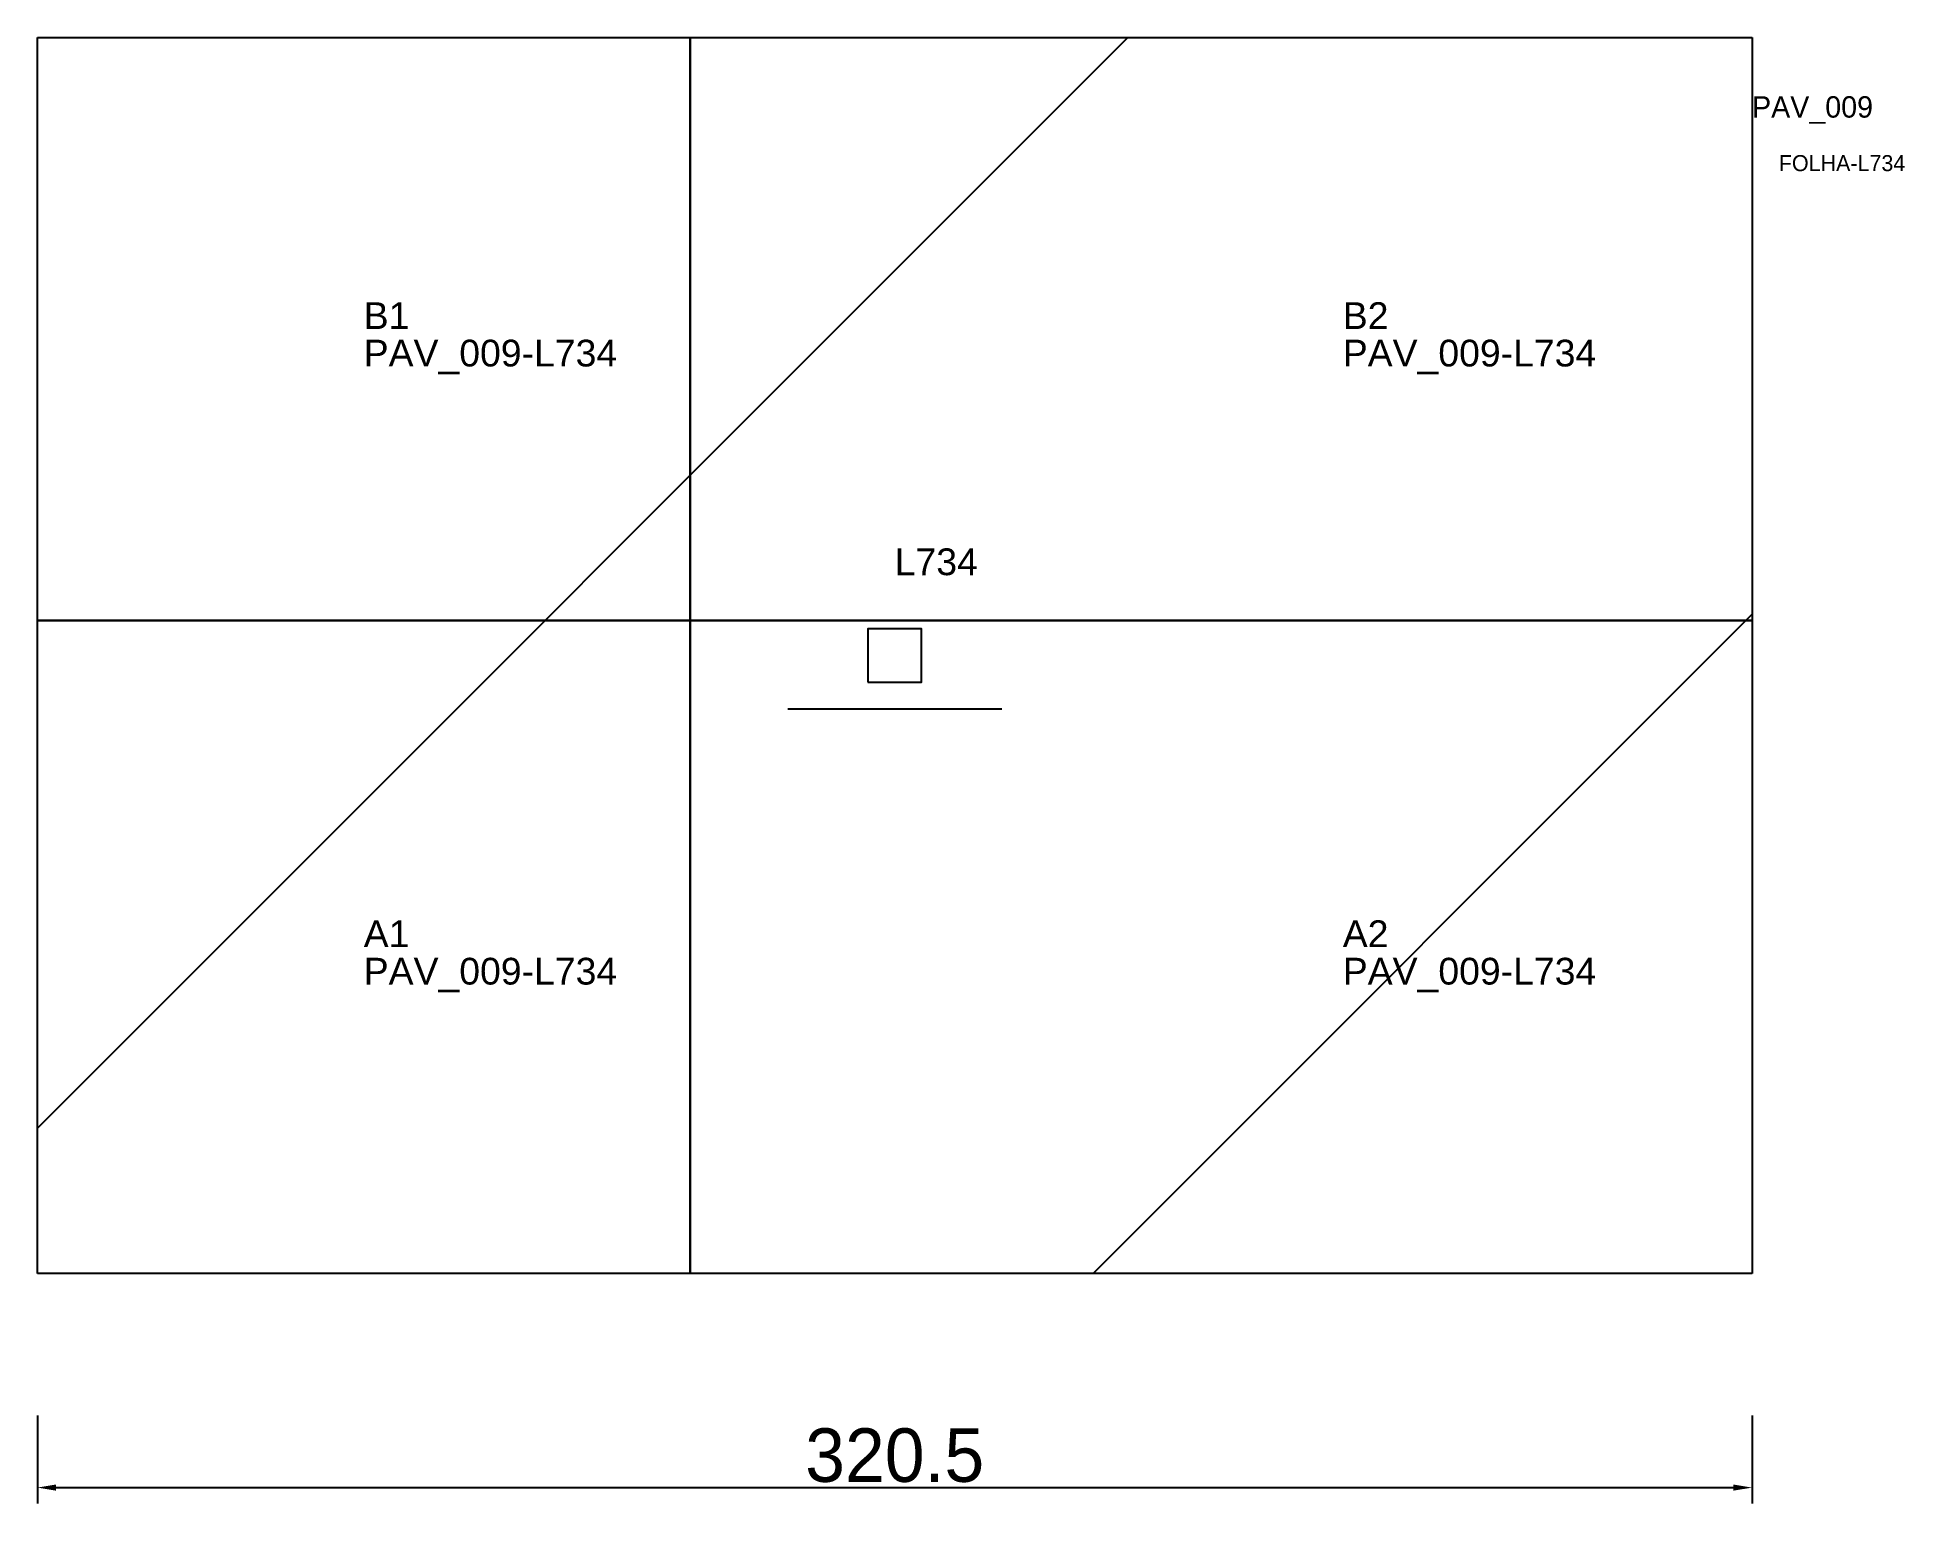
# Model space of a CAD drawing. Header units: metres. Extents: x 222 to 571, y -72 to 202.
import ezdxf

# ---------------------------------------------------------------- set-up
doc = ezdxf.new("R2010")
doc.units = ezdxf.units.M
for name, color, linetype in [('3', 3, 'CONTINUOUS'), ('AUX00', 7, 'CONTINUOUS'), ('COTA', 241, 'CONTINUOUS'), ('FOLHA', 255, 'CONTINUOUS'), ('Hachura', 251, 'CONTINUOUS'), ('NOMENCLATURA', 7, 'CONTINUOUS'), ('Nível', 160, 'CONTINUOUS'), ('Painéis', 200, 'CONTINUOUS'), ('Pilares', 5, 'CONTINUOUS'), ('SARR_2.2x7', 40, 'CONTINUOUS')]:
    doc.layers.add(name, color=color, linetype=linetype)
doc.styles.add('ARIAL', font='Arial.ttf')
doc.styles.add('STR_STANDARD', font='arial.ttf')
doc.dimstyles.new('EZ DXF', dxfattribs={"dimtxt": 10, "dimasz": 3.5, "dimexe": 3, "dimexo": 1.5, "dimgap": 1, "dimtad": 1, "dimdec": 1, "dimdsep": 46, "dimcen": 2.5, "dimazin": 3, "dimtfac": 1, "dimtmove": 0, "dimatfit": 3})

msp = doc.modelspace()

# ---------------------------------------------------------------- hatches: boundary and pattern name
at = {"layer": 'Hachura'}
h = msp.add_hatch(dxfattribs=at)
h.set_pattern_fill('ANSI31', scale=50)
h.paths.add_polyline_path([(542.7, 201.5), (542.7, -29.5), (222.2, -29.5), (222.2, 72), (222.2, 201.5)])
h = msp.add_hatch(dxfattribs=at)
h.set_pattern_fill('ANSI31', scale=50)
h.paths.add_polyline_path([(542.7, 201.5), (542.7, -29.5), (222.2, -29.5), (222.2, 72), (222.2, 201.5)])

# ---------------------------------------------------------------- linework, layer by layer
at = {"layer": '3'}
for points in [[(344.2, -29.5), (344.2, 201.5)], [(344.2, -29.5), (344.2, 201.5)], [(222.2, 92.5), (542.7, 92.5)], [(222.2, 92.5), (542.7, 92.5)]]:
    msp.add_lwpolyline(points, close=True, dxfattribs=at)
at = {"layer": 'Painéis', "color": 200}
for p, q in [((222.2, 72), (222.2, 201.5)), ((222.2, 201.5), (542.7, 201.5)), ((222.2, 72), (222.2, 201.5)), ((222.2, 201.5), (542.7, 201.5)), ((542.7, 201.5), (542.7, -29.5)), ((542.7, 201.5), (542.7, -29.5)), ((222.2, -29.5), (222.2, 72)), ((222.2, -29.5), (222.2, 72)), ((542.7, -29.5), (222.2, -29.5)), ((542.7, -29.5), (222.2, -29.5))]:
    msp.add_line(p, q, dxfattribs=at)
at = {"layer": 'Pilares'}
msp.add_lwpolyline([(377.45, 81), (387.45, 81), (387.45, 91), (377.45, 91)], close=True, dxfattribs=at)
msp.add_lwpolyline([(377.45, 81), (387.45, 81), (387.45, 91), (377.45, 91)], close=True, dxfattribs=at)
at = {"layer": 'SARR_2.2x7'}
msp.add_line((362.45, 76), (402.45, 76), dxfattribs=at)
msp.add_line((362.45, 76), (402.45, 76), dxfattribs=at)

# ---------------------------------------------------------------- texts
at = {"layer": '3', "style": 'STR_STANDARD'}
for s, p in [('B1', (283.2, 147)), ('B1', (283.2, 147)), ('B2', (466.2, 147)), ('B2', (466.2, 147)), ('A1', (283.2, 31.5)), ('A1', (283.2, 31.5)), ('A2', (466.2, 31.5)), ('A2', (466.2, 31.5))]:
    msp.add_text(s, height=5, dxfattribs=at).set_placement(p)
at = {"layer": 'AUX00', "style": 'STR_STANDARD'}
for p in [(283.2, 140), (283.2, 140), (466.2, 140), (466.2, 140), (283.2, 24.5), (283.2, 24.5), (466.2, 24.5), (466.2, 24.5)]:
    msp.add_text('PAV_009-L734', height=5, dxfattribs=at).set_placement(p)
at = {"layer": 'FOLHA'}
msp.add_text('FOLHA-L734', height=3, dxfattribs=at).set_placement((547.7, 176.5))
msp.add_text('FOLHA-L734', height=3, dxfattribs=at).set_placement((547.7, 176.5))
at = {"layer": 'NOMENCLATURA', "insert": (382.45, 106), "char_height": 5, "attachment_point": 1, "style": 'ARIAL'}
msp.add_mtext('L734', dxfattribs=at)
msp.add_mtext('L734', dxfattribs=at)
at = {"layer": 'Nível'}
msp.add_text('PAV_009', height=4, dxfattribs=at).set_placement((542.7, 186.5))
msp.add_text('PAV_009', height=4, dxfattribs=at).set_placement((542.7, 186.5))

# ---------------------------------------------------------------- dimensions: what is measured, and where the dimension line sits
at = {"layer": 'COTA'}
msp.add_linear_dim(base=(222.2, -69.5), p1=(222.2, -54.5), p2=(542.7, -54.5), dimstyle='EZ DXF', dxfattribs=at).render()
msp.add_linear_dim(base=(222.2, -69.5), p1=(222.2, -54.5), p2=(542.7, -54.5), dimstyle='EZ DXF', dxfattribs=at).render()

doc.saveas('drawing.dxf')
